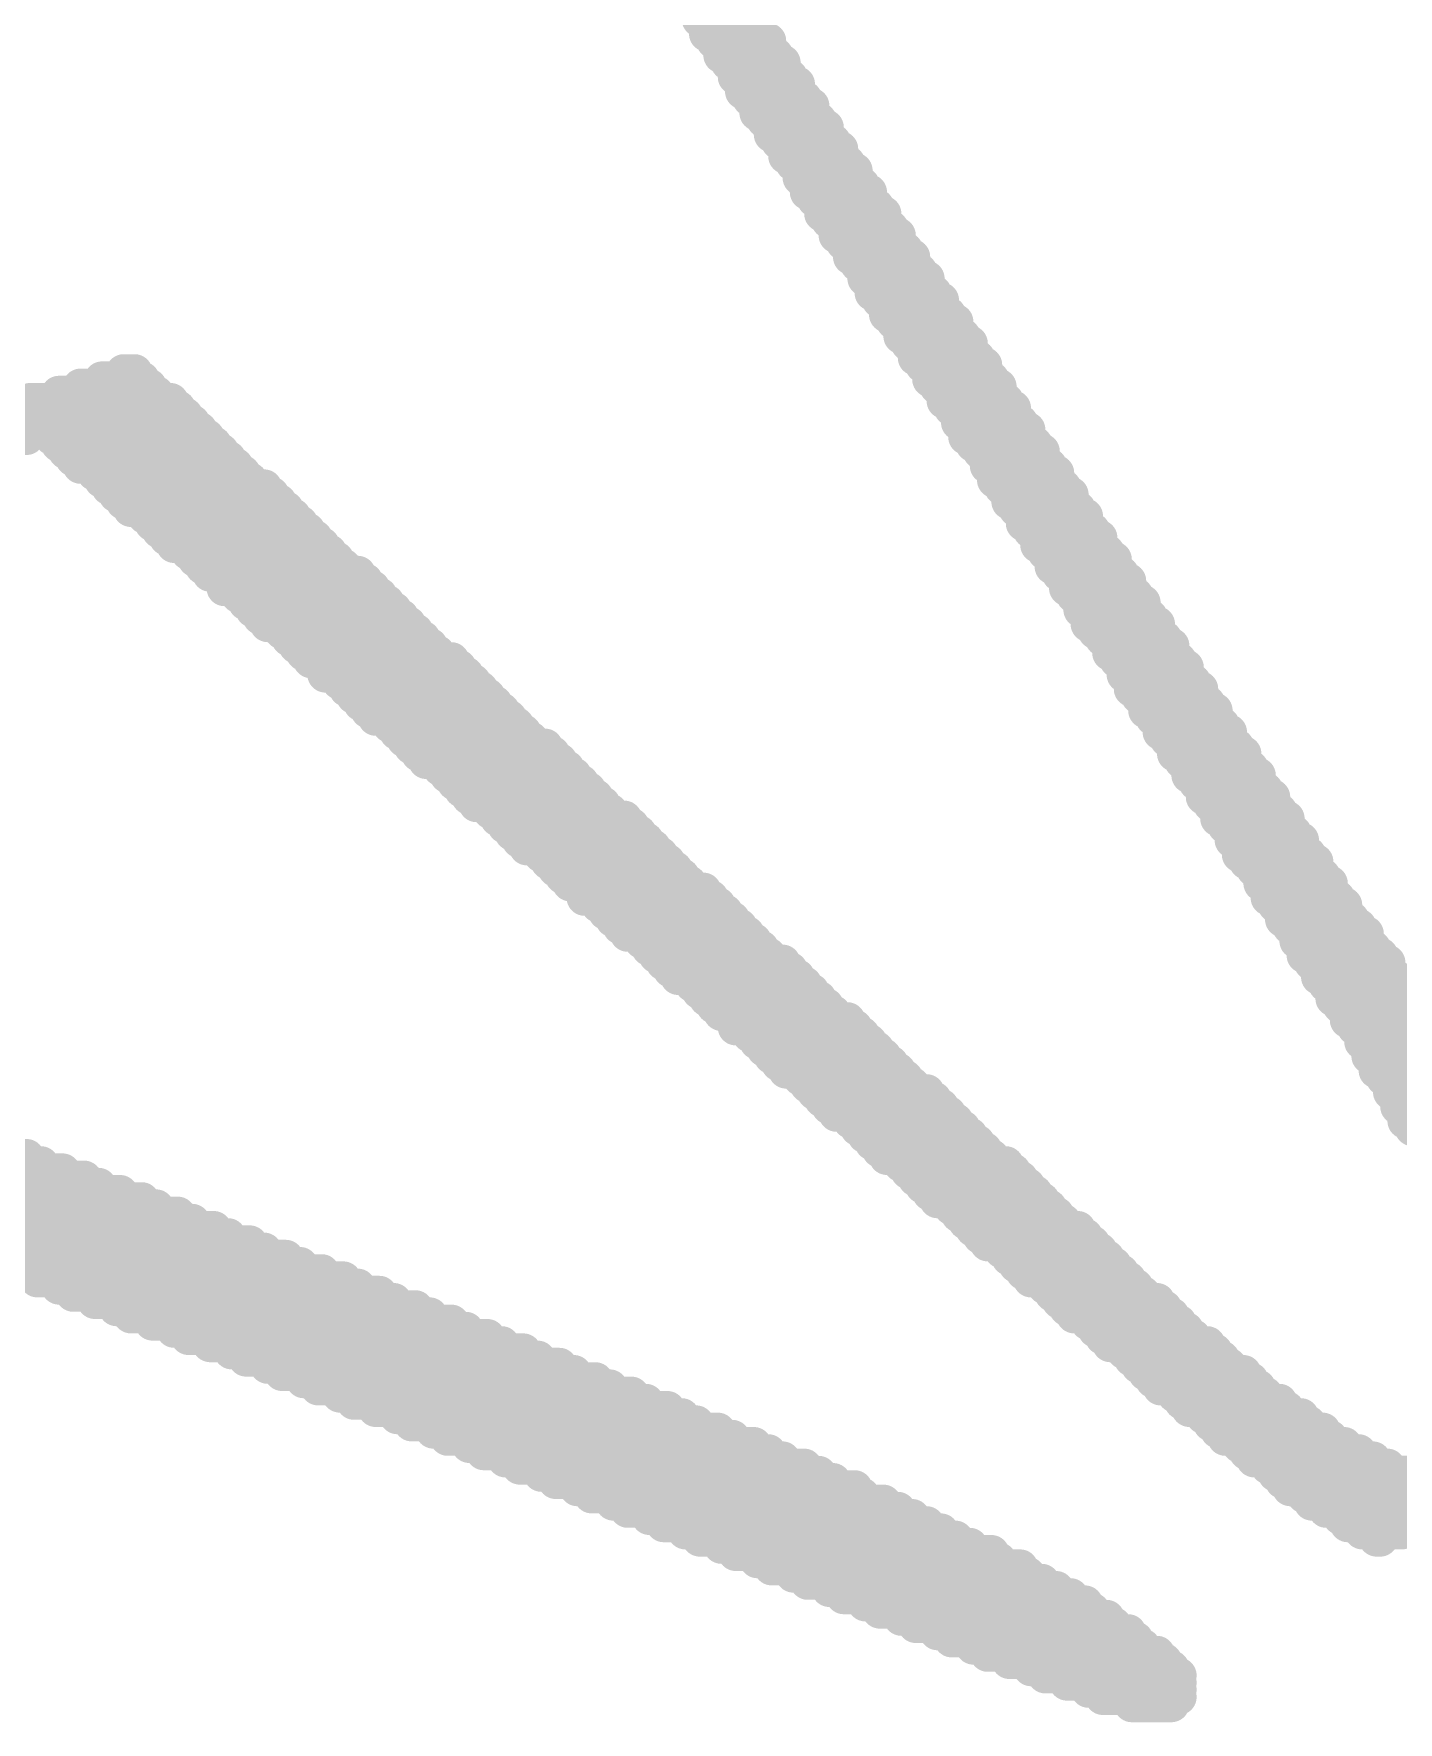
# Model space of a CAD drawing. Extents: x 0 to 127, y 0 to 167.
# Drawn here: x 46.934 to 48.859, y 102.194 to 104.577 of the extents above; entities that cross this region are included whole.
import ezdxf

# ---------------------------------------------------------------- set-up
doc = ezdxf.new("R2010")
doc.units = 0
doc.layers.add('2D_LINE_126', color=222, linetype='CONTINUOUS')

# ---------------------------------------------------------------- blocks, each defined once
blk = doc.blocks.new('SMOOTH_0$0508')
at = {"const_width": 0.0254}
blk.add_lwpolyline([(-0.0127, 0, 1), (0.0127, 0, 1)], format="xyb", close=True, dxfattribs=at)
blk = doc.blocks.new('DRAWING_3017')
at = {"layer": '2D_LINE_126', "const_width": 0.0508}
for points in [[(1.89992, 11.8872), (1.97612, 11.8872)], [(1.91008, 11.87704), (1.97612, 11.87704)], [(1.91008, 11.86688), (1.98628, 11.86688)], [(1.92024, 11.85672), (1.99644, 11.85672)], [(1.9304, 11.84656), (1.99644, 11.84656)], [(1.9304, 11.8364), (2.0066, 11.8364)], [(1.94056, 11.82624), (2.01676, 11.82624)], [(1.95072, 11.81608), (2.01676, 11.81608)], [(1.95072, 11.80592), (2.02692, 11.80592)], [(1.96088, 11.79576), (2.03708, 11.79576)], [(1.96088, 11.7856), (2.03708, 11.7856)], [(1.97104, 11.77544), (2.04724, 11.77544)], [(1.9812, 11.76528), (2.0574, 11.76528)], [(1.9812, 11.75512), (2.0574, 11.75512)], [(1.99136, 11.74496), (2.06756, 11.74496)], [(2.00152, 11.7348), (2.07772, 11.7348)], [(2.00152, 11.72464), (2.07772, 11.72464)], [(2.01168, 11.71448), (2.08788, 11.71448)], [(2.02184, 11.70432), (2.09804, 11.70432)], [(2.02184, 11.69416), (2.09804, 11.69416)], [(2.032, 11.684), (2.1082, 11.684)], [(2.04216, 11.67384), (2.11836, 11.67384)], [(2.04216, 11.66368), (2.11836, 11.66368)], [(2.05232, 11.65352), (2.12852, 11.65352)], [(2.05232, 11.64336), (2.13868, 11.64336)], [(2.06248, 11.6332), (2.13868, 11.6332)], [(2.07264, 11.62304), (2.14884, 11.62304)], [(2.07264, 11.61288), (2.159, 11.61288)], [(2.0828, 11.60272), (2.159, 11.60272)], [(2.09296, 11.59256), (2.16916, 11.59256)], [(2.09296, 11.5824), (2.17932, 11.5824)], [(2.10312, 11.57224), (2.17932, 11.57224)], [(2.11328, 11.56208), (2.18948, 11.56208)], [(2.11328, 11.55192), (2.19964, 11.55192)], [(2.12344, 11.54176), (2.19964, 11.54176)], [(2.1336, 11.5316), (2.2098, 11.5316)], [(2.1336, 11.52144), (2.21996, 11.52144)], [(2.14376, 11.51128), (2.21996, 11.51128)], [(2.14376, 11.50112), (2.23012, 11.50112)], [(2.15392, 11.49096), (2.24028, 11.49096)], [(2.16408, 11.4808), (2.24028, 11.4808)], [(2.16408, 11.47064), (2.25044, 11.47064)], [(2.17424, 11.46048), (2.2606, 11.46048)], [(2.1844, 11.45032), (2.2606, 11.45032)], [(2.1844, 11.44016), (2.27076, 11.44016)], [(2.19456, 11.43), (2.28092, 11.43)], [(2.20472, 11.41984), (2.28092, 11.41984)], [(1.08712, 11.38936), (1.10236, 11.38936)], [(2.20472, 11.40968), (2.29108, 11.40968)], [(2.21488, 11.39952), (2.30124, 11.39952)], [(2.22504, 11.38936), (2.30124, 11.38936)], [(1.02616, 11.36904), (1.12268, 11.36904)], [(1.05664, 11.3792), (1.11252, 11.3792)], [(2.22504, 11.3792), (2.3114, 11.3792)], [(2.2352, 11.36904), (2.32156, 11.36904)], [(0.95504, 11.34872), (1.15316, 11.34872)], [(0.99568, 11.35888), (1.13284, 11.35888)], [(2.24536, 11.35888), (2.32156, 11.35888)], [(2.24536, 11.34872), (2.33172, 11.34872)], [(0.17272, 11.31824), (1.18364, 11.31824)], [(0.83312, 11.3284), (1.17348, 11.3284)], [(0.9144, 11.33856), (1.16332, 11.33856)], [(2.25552, 11.33856), (2.34188, 11.33856)], [(2.26568, 11.3284), (2.34188, 11.3284)], [(2.26568, 11.31824), (2.35204, 11.31824)], [(0.2032, 11.30808), (1.1938, 11.30808)], [(0.23368, 11.29792), (0.94996, 11.29792)], [(0.98552, 11.29792), (1.20396, 11.29792)], [(2.27584, 11.30808), (2.3622, 11.30808)], [(2.27584, 11.29792), (2.3622, 11.29792)], [(0.99568, 11.28776), (1.21412, 11.28776)], [(1.00584, 11.2776), (1.22428, 11.2776)], [(2.286, 11.28776), (2.37236, 11.28776)], [(2.29616, 11.2776), (2.38252, 11.2776)], [(1.016, 11.26744), (1.23444, 11.26744)], [(1.02616, 11.25728), (1.2446, 11.25728)], [(1.04648, 11.24712), (1.25476, 11.24712)], [(2.30632, 11.26744), (2.38252, 11.26744)], [(2.30632, 11.25728), (2.39268, 11.25728)], [(2.31648, 11.24712), (2.40284, 11.24712)], [(1.05664, 11.23696), (1.26492, 11.23696)], [(1.0668, 11.2268), (1.28524, 11.2268)], [(2.31648, 11.23696), (2.40284, 11.23696)], [(2.32664, 11.2268), (2.413, 11.2268)], [(1.07696, 11.21664), (1.2954, 11.21664)], [(1.08712, 11.20648), (1.30556, 11.20648)], [(1.09728, 11.19632), (1.31572, 11.19632)], [(2.3368, 11.21664), (2.42316, 11.21664)], [(2.3368, 11.20648), (2.42316, 11.20648)], [(2.34696, 11.19632), (2.43332, 11.19632)], [(1.1176, 11.18616), (1.32588, 11.18616)], [(1.12776, 11.176), (1.33604, 11.176)], [(2.35712, 11.18616), (2.44348, 11.18616)], [(2.35712, 11.176), (2.44348, 11.176)], [(1.13792, 11.16584), (1.3462, 11.16584)], [(1.14808, 11.15568), (1.35636, 11.15568)], [(2.36728, 11.16584), (2.45364, 11.16584)], [(2.37744, 11.15568), (2.4638, 11.15568)], [(1.15824, 11.14552), (1.36652, 11.14552)], [(1.17856, 11.13536), (1.37668, 11.13536)], [(1.18872, 11.1252), (1.38684, 11.1252)], [(2.37744, 11.14552), (2.4638, 11.14552)], [(2.3876, 11.13536), (2.47396, 11.13536)], [(2.39776, 11.1252), (2.48412, 11.1252)], [(1.19888, 11.11504), (1.397, 11.11504)], [(1.20904, 11.10488), (1.41732, 11.10488)], [(2.39776, 11.11504), (2.48412, 11.11504)], [(2.40792, 11.10488), (2.49428, 11.10488)], [(1.22936, 11.09472), (1.42748, 11.09472)], [(1.22936, 11.08456), (1.43764, 11.08456)], [(2.41808, 11.09472), (2.50444, 11.09472)], [(2.41808, 11.08456), (2.50444, 11.08456)], [(1.24968, 11.0744), (1.4478, 11.0744)], [(1.25984, 11.06424), (1.45796, 11.06424)], [(1.27, 11.05408), (1.46812, 11.05408)], [(2.42824, 11.0744), (2.5146, 11.0744)], [(2.4384, 11.06424), (2.52476, 11.06424)], [(2.4384, 11.05408), (2.52476, 11.05408)], [(1.28016, 11.04392), (1.47828, 11.04392)], [(1.29032, 11.03376), (1.48844, 11.03376)], [(2.44856, 11.04392), (2.53492, 11.04392)], [(2.44856, 11.03376), (2.54508, 11.03376)], [(1.31064, 11.0236), (1.4986, 11.0236)], [(1.3208, 11.01344), (1.50876, 11.01344)], [(2.45872, 11.0236), (2.54508, 11.0236)], [(2.46888, 11.01344), (2.55524, 11.01344)], [(1.33096, 11.00328), (1.51892, 11.00328)], [(1.34112, 10.99312), (1.52908, 10.99312)], [(1.35128, 10.98296), (1.5494, 10.98296)], [(2.47904, 11.00328), (2.5654, 11.00328)], [(2.47904, 10.99312), (2.5654, 10.99312)], [(2.4892, 10.98296), (2.57556, 10.98296)], [(1.3716, 10.9728), (1.55956, 10.9728)], [(1.3716, 10.96264), (1.56972, 10.96264)], [(2.49936, 10.9728), (2.58572, 10.9728)], [(2.49936, 10.96264), (2.58572, 10.96264)], [(1.39192, 10.95248), (1.57988, 10.95248)], [(1.40208, 10.94232), (1.59004, 10.94232)], [(2.50952, 10.95248), (2.59588, 10.95248)], [(2.50952, 10.94232), (2.60604, 10.94232)], [(1.41224, 10.93216), (1.6002, 10.93216)], [(1.4224, 10.922), (1.61036, 10.922)], [(1.43256, 10.91184), (1.62052, 10.91184)], [(2.51968, 10.93216), (2.60604, 10.93216)], [(2.52984, 10.922), (2.6162, 10.922)], [(2.52984, 10.91184), (2.62636, 10.91184)], [(1.44272, 10.90168), (1.63068, 10.90168)], [(1.46304, 10.89152), (1.64084, 10.89152)], [(2.54, 10.90168), (2.62636, 10.90168)], [(2.55016, 10.89152), (2.63652, 10.89152)], [(1.4732, 10.88136), (1.651, 10.88136)], [(1.48336, 10.8712), (1.66116, 10.8712)], [(2.55016, 10.88136), (2.64668, 10.88136)], [(2.56032, 10.8712), (2.64668, 10.8712)], [(1.49352, 10.86104), (1.68148, 10.86104)], [(1.50368, 10.85088), (1.69164, 10.85088)], [(1.51384, 10.84072), (1.7018, 10.84072)], [(2.57048, 10.86104), (2.65684, 10.86104)], [(2.57048, 10.85088), (2.667, 10.85088)], [(2.58064, 10.84072), (2.667, 10.84072)], [(1.53416, 10.83056), (1.71196, 10.83056)], [(1.54432, 10.8204), (1.72212, 10.8204)], [(2.5908, 10.83056), (2.67716, 10.83056)], [(2.5908, 10.8204), (2.68732, 10.8204)], [(1.55448, 10.81024), (1.73228, 10.81024)], [(1.56464, 10.80008), (1.74244, 10.80008)], [(2.60096, 10.81024), (2.68732, 10.81024)], [(2.61112, 10.80008), (2.69748, 10.80008)], [(1.5748, 10.78992), (1.7526, 10.78992)], [(1.58496, 10.77976), (1.76276, 10.77976)], [(1.60528, 10.7696), (1.77292, 10.7696)], [(2.61112, 10.78992), (2.70764, 10.78992)], [(2.62128, 10.77976), (2.70764, 10.77976)], [(2.63144, 10.7696), (2.7178, 10.7696)], [(1.61544, 10.75944), (1.79324, 10.75944)], [(1.6256, 10.74928), (1.8034, 10.74928)], [(2.63144, 10.75944), (2.72796, 10.75944)], [(2.6416, 10.74928), (2.72796, 10.74928)], [(1.63576, 10.73912), (1.81356, 10.73912)], [(1.64592, 10.72896), (1.82372, 10.72896)], [(2.65176, 10.73912), (2.73812, 10.73912)], [(2.65176, 10.72896), (2.74828, 10.72896)], [(1.65608, 10.7188), (1.83388, 10.7188)], [(1.6764, 10.70864), (1.84404, 10.70864)], [(1.68656, 10.69848), (1.8542, 10.69848)], [(2.66192, 10.7188), (2.74828, 10.7188)], [(2.66192, 10.70864), (2.75844, 10.70864)], [(2.67208, 10.69848), (2.7686, 10.69848)], [(1.69672, 10.68832), (1.86436, 10.68832)], [(1.70688, 10.67816), (1.87452, 10.67816)], [(2.68224, 10.68832), (2.7686, 10.68832)], [(2.6924, 10.67816), (2.77876, 10.67816)], [(1.71704, 10.668), (1.88468, 10.668)], [(1.73736, 10.65784), (1.905, 10.65784)], [(2.6924, 10.668), (2.78892, 10.668)], [(2.70256, 10.65784), (2.78892, 10.65784)], [(1.73736, 10.64768), (1.91516, 10.64768)], [(1.75768, 10.63752), (1.92532, 10.63752)], [(1.76784, 10.62736), (1.93548, 10.62736)], [(2.70256, 10.64768), (2.79908, 10.64768)], [(2.71272, 10.63752), (2.80924, 10.63752)], [(2.72288, 10.62736), (2.80924, 10.62736)], [(1.778, 10.6172), (1.94564, 10.6172)], [(1.78816, 10.60704), (1.9558, 10.60704)], [(2.72288, 10.6172), (2.8194, 10.6172)], [(2.73304, 10.60704), (2.82956, 10.60704)], [(1.79832, 10.59688), (1.96596, 10.59688)], [(1.81864, 10.58672), (1.97612, 10.58672)], [(2.7432, 10.59688), (2.83972, 10.59688)], [(2.7432, 10.58672), (2.83972, 10.58672)], [(1.8288, 10.57656), (1.98628, 10.57656)], [(1.83896, 10.5664), (1.99644, 10.5664)], [(1.84912, 10.55624), (2.01676, 10.55624)], [(2.75336, 10.57656), (2.84988, 10.57656)], [(2.75336, 10.5664), (2.86004, 10.5664)], [(2.76352, 10.55624), (2.8702, 10.55624)], [(1.85928, 10.54608), (2.02692, 10.54608)], [(1.86944, 10.53592), (2.03708, 10.53592)], [(2.77368, 10.54608), (2.8702, 10.54608)], [(2.77368, 10.53592), (2.88036, 10.53592)], [(1.88976, 10.52576), (2.04724, 10.52576)], [(1.89992, 10.5156), (2.0574, 10.5156)], [(1.91008, 10.50544), (2.06756, 10.50544)], [(2.78384, 10.52576), (2.89052, 10.52576)], [(2.794, 10.5156), (2.90068, 10.5156)], [(2.794, 10.50544), (2.90068, 10.50544)], [(1.92024, 10.49528), (2.07772, 10.49528)], [(1.9304, 10.48512), (2.08788, 10.48512)], [(2.80416, 10.49528), (2.91084, 10.49528)], [(2.81432, 10.48512), (2.921, 10.48512)], [(1.95072, 10.47496), (2.1082, 10.47496)], [(1.95072, 10.4648), (2.11836, 10.4648)], [(2.81432, 10.47496), (2.93116, 10.47496)], [(2.82448, 10.4648), (2.93116, 10.4648)], [(1.97104, 10.45464), (2.12852, 10.45464)], [(1.9812, 10.44448), (2.13868, 10.44448)], [(1.99136, 10.43432), (2.14884, 10.43432)], [(2.83464, 10.45464), (2.94132, 10.45464)], [(2.83464, 10.44448), (2.95148, 10.44448)], [(2.8448, 10.43432), (2.96164, 10.43432)], [(2.00152, 10.42416), (2.159, 10.42416)], [(2.01168, 10.414), (2.16916, 10.414)], [(2.8448, 10.42416), (2.9718, 10.42416)], [(2.85496, 10.414), (2.9718, 10.414)], [(2.02184, 10.40384), (2.17932, 10.40384)], [(2.04216, 10.39368), (2.18948, 10.39368)], [(2.85496, 10.40384), (2.98196, 10.40384)], [(2.86512, 10.39368), (2.99212, 10.39368)], [(2.05232, 10.38352), (2.19964, 10.38352)], [(2.06248, 10.37336), (2.21996, 10.37336)], [(2.07264, 10.3632), (2.23012, 10.3632)], [(2.87528, 10.38352), (3.00228, 10.38352)], [(2.87528, 10.37336), (3.01244, 10.37336)], [(2.88544, 10.3632), (3.01244, 10.3632)], [(2.0828, 10.35304), (2.24028, 10.35304)], [(2.09296, 10.34288), (2.25044, 10.34288)], [(2.88544, 10.35304), (3.0226, 10.35304)], [(2.8956, 10.34288), (3.03276, 10.34288)], [(2.11328, 10.33272), (2.2606, 10.33272)], [(2.12344, 10.32256), (2.27076, 10.32256)], [(2.8956, 10.33272), (3.04292, 10.33272)], [(2.90576, 10.32256), (3.05308, 10.32256)], [(2.1336, 10.3124), (2.28092, 10.3124)], [(2.14376, 10.30224), (2.29108, 10.30224)], [(2.15392, 10.29208), (2.30124, 10.29208)], [(0.49784, 10.28192), (0.94996, 10.28192)], [(0.52832, 10.27176), (0.97028, 10.27176)], [(2.16408, 10.28192), (2.3114, 10.28192)], [(2.1844, 10.27176), (2.33172, 10.27176)], [(0.5588, 10.2616), (1.00076, 10.2616)], [(0.57912, 10.25144), (1.03124, 10.25144)], [(2.19456, 10.2616), (2.34188, 10.2616)], [(2.20472, 10.25144), (2.35204, 10.25144)], [(0.6096, 10.24128), (1.05156, 10.24128)], [(0.64008, 10.23112), (1.08204, 10.23112)], [(0.6604, 10.22096), (1.11252, 10.22096)], [(2.21488, 10.24128), (2.3622, 10.24128)], [(2.22504, 10.23112), (2.37236, 10.23112)], [(2.2352, 10.22096), (2.38252, 10.22096)], [(0.69088, 10.2108), (1.13284, 10.2108)], [(0.72136, 10.20064), (1.16332, 10.20064)], [(2.25552, 10.2108), (2.39268, 10.2108)], [(2.26568, 10.20064), (2.40284, 10.20064)], [(0.74168, 10.19048), (1.18364, 10.19048)], [(0.77216, 10.18032), (1.21412, 10.18032)], [(2.27584, 10.19048), (2.413, 10.19048)], [(2.286, 10.18032), (2.43332, 10.18032)], [(0.80264, 10.17016), (1.23444, 10.17016)], [(0.83312, 10.16), (1.26492, 10.16)], [(0.85344, 10.14984), (1.28524, 10.14984)], [(2.29616, 10.17016), (2.44348, 10.17016)], [(2.30632, 10.16), (2.45364, 10.16)], [(2.32664, 10.14984), (2.4638, 10.14984)], [(0.88392, 10.13968), (1.31572, 10.13968)], [(0.90424, 10.12952), (1.33604, 10.12952)], [(2.3368, 10.13968), (2.47396, 10.13968)], [(2.34696, 10.12952), (2.48412, 10.12952)], [(0.93472, 10.11936), (1.36652, 10.11936)], [(0.9652, 10.1092), (1.397, 10.1092)], [(2.35712, 10.11936), (2.49428, 10.11936)], [(2.36728, 10.1092), (2.50444, 10.1092)], [(0.99568, 10.09904), (1.41732, 10.09904)], [(1.016, 10.08888), (1.4478, 10.08888)], [(1.04648, 10.07872), (1.46812, 10.07872)], [(2.3876, 10.09904), (2.5146, 10.09904)], [(2.39776, 10.08888), (2.52476, 10.08888)], [(2.40792, 10.07872), (2.54508, 10.07872)], [(1.07696, 10.06856), (1.4986, 10.06856)], [(1.09728, 10.0584), (1.51892, 10.0584)], [(2.41808, 10.06856), (2.55524, 10.06856)], [(2.42824, 10.0584), (2.5654, 10.0584)], [(1.12776, 10.04824), (1.5494, 10.04824)], [(1.15824, 10.03808), (1.56972, 10.03808)], [(2.44856, 10.04824), (2.57556, 10.04824)], [(2.45872, 10.03808), (2.58572, 10.03808)], [(1.17856, 10.02792), (1.6002, 10.02792)], [(1.20904, 10.01776), (1.62052, 10.01776)], [(1.23952, 10.0076), (1.651, 10.0076)], [(2.46888, 10.02792), (2.59588, 10.02792)], [(2.47904, 10.01776), (2.6162, 10.01776)], [(2.49936, 10.0076), (2.62636, 10.0076)], [(1.25984, 9.99744), (1.67132, 9.99744)], [(1.29032, 9.98728), (1.7018, 9.98728)], [(2.50952, 9.99744), (2.63652, 9.99744)], [(2.51968, 9.98728), (2.64668, 9.98728)], [(1.31064, 9.97712), (1.72212, 9.97712)], [(1.34112, 9.96696), (1.7526, 9.96696)], [(2.52984, 9.97712), (2.667, 9.97712)], [(2.54, 9.96696), (2.67716, 9.96696)], [(1.36144, 9.9568), (1.77292, 9.9568)], [(1.39192, 9.94664), (1.8034, 9.94664)], [(1.41224, 9.93648), (1.82372, 9.93648)], [(2.55016, 9.9568), (2.68732, 9.9568)], [(2.57048, 9.94664), (2.69748, 9.94664)], [(2.58064, 9.93648), (2.7178, 9.93648)], [(1.44272, 9.92632), (1.8542, 9.92632)], [(1.4732, 9.91616), (1.87452, 9.91616)], [(2.5908, 9.92632), (2.72796, 9.92632)], [(2.61112, 9.91616), (2.74828, 9.91616)], [(1.49352, 9.906), (1.89484, 9.906)], [(1.524, 9.89584), (1.92532, 9.89584)], [(2.62128, 9.906), (2.75844, 9.906)], [(2.63144, 9.89584), (2.77876, 9.89584)], [(1.54432, 9.88568), (1.94564, 9.88568)], [(1.5748, 9.87552), (1.97612, 9.87552)], [(1.59512, 9.86536), (1.99644, 9.86536)], [(2.6416, 9.88568), (2.78892, 9.88568)], [(2.66192, 9.87552), (2.80924, 9.87552)], [(2.67208, 9.86536), (2.82956, 9.86536)], [(1.6256, 9.8552), (2.01676, 9.8552)], [(1.64592, 9.84504), (2.04724, 9.84504)], [(2.68224, 9.8552), (2.84988, 9.8552)], [(2.70256, 9.84504), (2.8702, 9.84504)], [(1.6764, 9.83488), (2.06756, 9.83488)], [(1.69672, 9.82472), (2.08788, 9.82472)], [(1.7272, 9.81456), (2.11836, 9.81456)], [(2.71272, 9.83488), (2.91084, 9.83488)], [(2.72288, 9.82472), (3.01244, 9.82472)], [(2.73304, 9.81456), (2.99212, 9.81456)], [(1.74752, 9.8044), (2.12852, 9.8044)], [(1.778, 9.79424), (2.159, 9.79424)], [(2.75336, 9.8044), (2.98196, 9.8044)], [(2.76352, 9.79424), (2.96164, 9.79424)], [(1.79832, 9.78408), (2.17932, 9.78408)], [(1.8288, 9.77392), (2.19964, 9.77392)], [(2.78384, 9.78408), (2.95148, 9.78408)], [(2.80416, 9.77392), (2.93116, 9.77392)], [(1.84912, 9.76376), (2.21996, 9.76376)], [(1.8796, 9.7536), (2.24028, 9.7536)], [(1.89992, 9.74344), (2.2606, 9.74344)], [(2.81432, 9.76376), (2.91084, 9.76376)], [(2.83464, 9.7536), (2.89052, 9.7536)], [(2.85496, 9.74344), (2.86004, 9.74344)], [(1.9304, 9.73328), (2.28092, 9.73328)], [(1.95072, 9.72312), (2.3114, 9.72312)], [(1.9812, 9.71296), (2.32156, 9.71296)], [(2.00152, 9.7028), (2.35204, 9.7028)], [(2.032, 9.69264), (2.3622, 9.69264)], [(2.05232, 9.68248), (2.38252, 9.68248)], [(2.0828, 9.67232), (2.40284, 9.67232)], [(2.10312, 9.66216), (2.42316, 9.66216)], [(2.1336, 9.652), (2.44348, 9.652)], [(2.15392, 9.64184), (2.45364, 9.64184)], [(2.1844, 9.63168), (2.47396, 9.63168)], [(2.20472, 9.62152), (2.48412, 9.62152)], [(2.2352, 9.61136), (2.50444, 9.61136)], [(2.25552, 9.6012), (2.5146, 9.6012)], [(2.286, 9.59104), (2.52476, 9.59104)], [(2.30632, 9.58088), (2.54508, 9.58088)], [(2.3368, 9.57072), (2.55524, 9.57072)], [(2.36728, 9.56056), (2.5654, 9.56056)], [(2.3876, 9.5504), (2.57556, 9.5504)], [(2.41808, 9.54024), (2.57556, 9.54024)], [(2.44856, 9.53008), (2.57556, 9.53008)], [(2.46888, 9.51992), (2.57556, 9.51992)], [(2.50952, 9.50976), (2.5654, 9.50976)]]:
    blk.add_lwpolyline(points, dxfattribs=at)
at = {"layer": '2D_LINE_126'}
for p in [(1.89992, 11.8872), (1.97612, 11.8872), (1.91008, 11.87704), (1.91008, 11.86688), (1.97612, 11.87704), (1.98628, 11.86688), (1.92024, 11.85672), (1.9304, 11.84656), (1.99644, 11.85672), (1.99644, 11.84656), (1.9304, 11.8364), (1.94056, 11.82624), (1.95072, 11.81608), (2.0066, 11.8364), (2.01676, 11.82624), (2.01676, 11.81608), (1.95072, 11.80592), (1.96088, 11.79576), (2.02692, 11.80592), (2.03708, 11.79576), (1.96088, 11.7856), (1.97104, 11.77544), (2.03708, 11.7856), (2.04724, 11.77544), (1.9812, 11.76528), (1.9812, 11.75512), (1.99136, 11.74496), (2.0574, 11.76528), (2.0574, 11.75512), (2.06756, 11.74496), (2.00152, 11.7348), (2.00152, 11.72464), (2.07772, 11.7348), (2.07772, 11.72464), (2.01168, 11.71448), (2.02184, 11.70432), (2.08788, 11.71448), (2.09804, 11.70432), (2.02184, 11.69416), (2.032, 11.684), (2.04216, 11.67384), (2.09804, 11.69416), (2.1082, 11.684), (2.11836, 11.67384), (2.04216, 11.66368), (2.05232, 11.65352), (2.11836, 11.66368), (2.12852, 11.65352), (2.05232, 11.64336), (2.06248, 11.6332), (2.13868, 11.64336), (2.13868, 11.6332), (2.07264, 11.62304), (2.07264, 11.61288), (2.0828, 11.60272), (2.14884, 11.62304), (2.159, 11.61288), (2.159, 11.60272), (2.09296, 11.59256), (2.09296, 11.5824), (2.16916, 11.59256), (2.17932, 11.5824), (2.10312, 11.57224), (2.11328, 11.56208), (2.17932, 11.57224), (2.18948, 11.56208), (2.11328, 11.55192), (2.12344, 11.54176), (2.1336, 11.5316), (2.19964, 11.55192), (2.19964, 11.54176), (2.2098, 11.5316), (2.1336, 11.52144), (2.14376, 11.51128), (2.21996, 11.52144), (2.21996, 11.51128), (2.14376, 11.50112), (2.15392, 11.49096), (2.23012, 11.50112), (2.24028, 11.49096), (2.16408, 11.4808), (2.16408, 11.47064), (2.17424, 11.46048), (2.24028, 11.4808), (2.25044, 11.47064), (2.2606, 11.46048), (2.1844, 11.45032), (2.1844, 11.44016), (2.2606, 11.45032), (2.27076, 11.44016), (2.19456, 11.43), (2.20472, 11.41984), (2.28092, 11.43), (2.28092, 11.41984), (1.08712, 11.38936), (1.10236, 11.38936), (2.20472, 11.40968), (2.21488, 11.39952), (2.22504, 11.38936), (2.29108, 11.40968), (2.30124, 11.39952), (2.30124, 11.38936), (1.02616, 11.36904), (1.05664, 11.3792), (1.11252, 11.3792), (1.12268, 11.36904), (2.22504, 11.3792), (2.2352, 11.36904), (2.3114, 11.3792), (2.32156, 11.36904), (0.95504, 11.34872), (0.99568, 11.35888), (1.13284, 11.35888), (1.15316, 11.34872), (2.24536, 11.35888), (2.24536, 11.34872), (2.32156, 11.35888), (2.33172, 11.34872), (1.16332, 11.33856), (1.17348, 11.3284), (1.18364, 11.31824), (2.25552, 11.33856), (2.26568, 11.3284), (2.26568, 11.31824), (2.34188, 11.33856), (2.34188, 11.3284), (2.35204, 11.31824), (0.94996, 11.29792), (0.98552, 11.29792), (1.1938, 11.30808), (1.20396, 11.29792), (2.27584, 11.30808), (2.27584, 11.29792), (2.3622, 11.30808), (2.3622, 11.29792), (0.99568, 11.28776), (1.00584, 11.2776), (1.21412, 11.28776), (1.22428, 11.2776), (2.286, 11.28776), (2.29616, 11.2776), (2.37236, 11.28776), (2.38252, 11.2776), (1.016, 11.26744), (1.02616, 11.25728), (1.04648, 11.24712), (1.23444, 11.26744), (1.2446, 11.25728), (1.25476, 11.24712), (2.30632, 11.26744), (2.30632, 11.25728), (2.31648, 11.24712), (2.38252, 11.26744), (2.39268, 11.25728), (2.40284, 11.24712), (1.05664, 11.23696), (1.0668, 11.2268), (1.26492, 11.23696), (1.28524, 11.2268), (2.31648, 11.23696), (2.32664, 11.2268), (2.40284, 11.23696), (2.413, 11.2268), (1.07696, 11.21664), (1.08712, 11.20648), (1.09728, 11.19632), (1.2954, 11.21664), (1.30556, 11.20648), (1.31572, 11.19632), (2.3368, 11.21664), (2.3368, 11.20648), (2.34696, 11.19632), (2.42316, 11.21664), (2.42316, 11.20648), (2.43332, 11.19632), (1.1176, 11.18616), (1.12776, 11.176), (1.32588, 11.18616), (1.33604, 11.176), (2.35712, 11.18616), (2.35712, 11.176), (2.44348, 11.18616), (2.44348, 11.176), (1.13792, 11.16584), (1.14808, 11.15568), (1.3462, 11.16584), (1.35636, 11.15568), (2.36728, 11.16584), (2.37744, 11.15568), (2.45364, 11.16584), (2.4638, 11.15568), (1.15824, 11.14552), (1.17856, 11.13536), (1.18872, 11.1252), (1.36652, 11.14552), (1.37668, 11.13536), (1.38684, 11.1252), (2.37744, 11.14552), (2.3876, 11.13536), (2.39776, 11.1252), (2.4638, 11.14552), (2.47396, 11.13536), (2.48412, 11.1252), (1.19888, 11.11504), (1.20904, 11.10488), (1.397, 11.11504), (1.41732, 11.10488), (2.39776, 11.11504), (2.40792, 11.10488), (2.48412, 11.11504), (2.49428, 11.10488), (1.22936, 11.09472), (1.22936, 11.08456), (1.42748, 11.09472), (1.43764, 11.08456), (2.41808, 11.09472), (2.41808, 11.08456), (2.50444, 11.09472), (2.50444, 11.08456), (1.24968, 11.0744), (1.25984, 11.06424), (1.27, 11.05408), (1.4478, 11.0744), (1.45796, 11.06424), (1.46812, 11.05408), (2.42824, 11.0744), (2.4384, 11.06424), (2.4384, 11.05408), (2.5146, 11.0744), (2.52476, 11.06424), (2.52476, 11.05408), (1.28016, 11.04392), (1.29032, 11.03376), (1.47828, 11.04392), (1.48844, 11.03376), (2.44856, 11.04392), (2.44856, 11.03376), (2.53492, 11.04392), (2.54508, 11.03376), (1.31064, 11.0236), (1.3208, 11.01344), (1.4986, 11.0236), (1.50876, 11.01344), (2.45872, 11.0236), (2.46888, 11.01344), (2.54508, 11.0236), (2.55524, 11.01344), (1.33096, 11.00328), (1.34112, 10.99312), (1.35128, 10.98296), (1.51892, 11.00328), (1.52908, 10.99312), (1.5494, 10.98296), (2.47904, 11.00328), (2.47904, 10.99312), (2.4892, 10.98296), (2.5654, 11.00328), (2.5654, 10.99312), (2.57556, 10.98296), (1.3716, 10.9728), (1.3716, 10.96264), (1.55956, 10.9728), (1.56972, 10.96264), (2.49936, 10.9728), (2.49936, 10.96264), (2.58572, 10.9728), (2.58572, 10.96264), (1.39192, 10.95248), (1.40208, 10.94232), (1.57988, 10.95248), (1.59004, 10.94232), (2.50952, 10.95248), (2.50952, 10.94232), (2.59588, 10.95248), (2.60604, 10.94232), (1.41224, 10.93216), (1.4224, 10.922), (1.43256, 10.91184), (1.6002, 10.93216), (1.61036, 10.922), (1.62052, 10.91184), (2.51968, 10.93216), (2.52984, 10.922), (2.52984, 10.91184), (2.60604, 10.93216), (2.6162, 10.922), (2.62636, 10.91184), (1.44272, 10.90168), (1.46304, 10.89152), (1.63068, 10.90168), (1.64084, 10.89152), (2.54, 10.90168), (2.55016, 10.89152), (2.62636, 10.90168), (2.63652, 10.89152), (1.4732, 10.88136), (1.48336, 10.8712), (1.651, 10.88136), (1.66116, 10.8712), (2.55016, 10.88136), (2.56032, 10.8712), (2.64668, 10.88136), (2.64668, 10.8712), (1.49352, 10.86104), (1.50368, 10.85088), (1.51384, 10.84072), (1.68148, 10.86104), (1.69164, 10.85088), (1.7018, 10.84072), (2.57048, 10.86104), (2.57048, 10.85088), (2.58064, 10.84072), (2.65684, 10.86104), (2.667, 10.85088), (2.667, 10.84072), (1.53416, 10.83056), (1.54432, 10.8204), (1.71196, 10.83056), (1.72212, 10.8204), (2.5908, 10.83056), (2.5908, 10.8204), (2.67716, 10.83056), (2.68732, 10.8204), (1.55448, 10.81024), (1.56464, 10.80008), (1.73228, 10.81024), (1.74244, 10.80008), (2.60096, 10.81024), (2.61112, 10.80008), (2.68732, 10.81024), (2.69748, 10.80008), (1.5748, 10.78992), (1.58496, 10.77976), (1.60528, 10.7696), (1.7526, 10.78992), (1.76276, 10.77976), (1.77292, 10.7696), (2.61112, 10.78992), (2.62128, 10.77976), (2.63144, 10.7696), (2.70764, 10.78992), (2.70764, 10.77976), (2.7178, 10.7696), (1.61544, 10.75944), (1.6256, 10.74928), (1.79324, 10.75944), (1.8034, 10.74928), (2.63144, 10.75944), (2.6416, 10.74928), (2.72796, 10.75944), (2.72796, 10.74928), (1.63576, 10.73912), (1.64592, 10.72896), (1.81356, 10.73912), (1.82372, 10.72896), (2.65176, 10.73912), (2.65176, 10.72896), (2.73812, 10.73912), (2.74828, 10.72896), (1.65608, 10.7188), (1.6764, 10.70864), (1.68656, 10.69848), (1.83388, 10.7188), (1.84404, 10.70864), (1.8542, 10.69848), (2.66192, 10.7188), (2.66192, 10.70864), (2.67208, 10.69848), (2.74828, 10.7188), (2.75844, 10.70864), (2.7686, 10.69848), (1.69672, 10.68832), (1.70688, 10.67816), (1.86436, 10.68832), (1.87452, 10.67816), (2.68224, 10.68832), (2.6924, 10.67816), (2.7686, 10.68832), (2.77876, 10.67816), (1.71704, 10.668), (1.73736, 10.65784), (1.88468, 10.668), (1.905, 10.65784), (2.6924, 10.668), (2.70256, 10.65784), (2.78892, 10.668), (2.78892, 10.65784), (1.73736, 10.64768), (1.75768, 10.63752), (1.76784, 10.62736), (1.91516, 10.64768), (1.92532, 10.63752), (1.93548, 10.62736), (2.70256, 10.64768), (2.71272, 10.63752), (2.72288, 10.62736), (2.79908, 10.64768), (2.80924, 10.63752), (2.80924, 10.62736), (1.778, 10.6172), (1.78816, 10.60704), (1.94564, 10.6172), (1.9558, 10.60704), (2.72288, 10.6172), (2.73304, 10.60704), (2.8194, 10.6172), (2.82956, 10.60704), (1.79832, 10.59688), (1.81864, 10.58672), (1.96596, 10.59688), (1.97612, 10.58672), (2.7432, 10.59688), (2.7432, 10.58672), (2.83972, 10.59688), (2.83972, 10.58672), (1.8288, 10.57656), (1.83896, 10.5664), (1.84912, 10.55624), (1.98628, 10.57656), (1.99644, 10.5664), (2.01676, 10.55624), (2.75336, 10.57656), (2.75336, 10.5664), (2.76352, 10.55624), (2.84988, 10.57656), (2.86004, 10.5664), (2.8702, 10.55624), (1.85928, 10.54608), (1.86944, 10.53592), (2.02692, 10.54608), (2.03708, 10.53592), (2.77368, 10.54608), (2.77368, 10.53592), (2.8702, 10.54608), (2.88036, 10.53592), (1.88976, 10.52576), (1.89992, 10.5156), (1.91008, 10.50544), (2.04724, 10.52576), (2.0574, 10.5156), (2.06756, 10.50544), (2.78384, 10.52576), (2.794, 10.5156), (2.794, 10.50544), (2.89052, 10.52576), (2.90068, 10.5156), (2.90068, 10.50544), (1.92024, 10.49528), (1.9304, 10.48512), (2.07772, 10.49528), (2.08788, 10.48512), (2.80416, 10.49528), (2.81432, 10.48512), (1.95072, 10.47496), (1.95072, 10.4648), (2.1082, 10.47496), (2.11836, 10.4648), (2.81432, 10.47496), (2.82448, 10.4648), (1.97104, 10.45464), (1.9812, 10.44448), (1.99136, 10.43432), (2.12852, 10.45464), (2.13868, 10.44448), (2.14884, 10.43432), (2.83464, 10.45464), (2.83464, 10.44448), (2.8448, 10.43432), (2.00152, 10.42416), (2.01168, 10.414), (2.159, 10.42416), (2.16916, 10.414), (2.8448, 10.42416), (2.85496, 10.414), (2.02184, 10.40384), (2.04216, 10.39368), (2.17932, 10.40384), (2.18948, 10.39368), (2.85496, 10.40384), (2.86512, 10.39368), (2.05232, 10.38352), (2.06248, 10.37336), (2.07264, 10.3632), (2.19964, 10.38352), (2.21996, 10.37336), (2.23012, 10.3632), (2.87528, 10.38352), (2.87528, 10.37336), (2.88544, 10.3632), (2.0828, 10.35304), (2.09296, 10.34288), (2.24028, 10.35304), (2.25044, 10.34288), (2.88544, 10.35304), (2.8956, 10.34288), (2.11328, 10.33272), (2.12344, 10.32256), (2.2606, 10.33272), (2.27076, 10.32256), (2.8956, 10.33272), (2.90576, 10.32256), (2.1336, 10.3124), (2.14376, 10.30224), (2.15392, 10.29208), (2.28092, 10.3124), (2.29108, 10.30224), (2.30124, 10.29208), (0.94996, 10.28192), (0.97028, 10.27176), (2.16408, 10.28192), (2.1844, 10.27176), (2.3114, 10.28192), (2.33172, 10.27176), (1.00076, 10.2616), (1.03124, 10.25144), (2.19456, 10.2616), (2.20472, 10.25144), (2.34188, 10.2616), (2.35204, 10.25144), (1.05156, 10.24128), (1.08204, 10.23112), (1.11252, 10.22096), (2.21488, 10.24128), (2.22504, 10.23112), (2.2352, 10.22096), (2.3622, 10.24128), (2.37236, 10.23112), (2.38252, 10.22096), (1.13284, 10.2108), (1.16332, 10.20064), (2.25552, 10.2108), (2.26568, 10.20064), (2.39268, 10.2108), (2.40284, 10.20064), (1.18364, 10.19048), (1.21412, 10.18032), (2.27584, 10.19048), (2.286, 10.18032), (2.413, 10.19048), (2.43332, 10.18032), (1.23444, 10.17016), (1.26492, 10.16), (1.28524, 10.14984), (2.29616, 10.17016), (2.30632, 10.16), (2.32664, 10.14984), (2.44348, 10.17016), (2.45364, 10.16), (2.4638, 10.14984), (1.31572, 10.13968), (1.33604, 10.12952), (2.3368, 10.13968), (2.34696, 10.12952), (2.47396, 10.13968), (2.48412, 10.12952), (0.93472, 10.11936), (0.9652, 10.1092), (1.36652, 10.11936), (1.397, 10.1092), (2.35712, 10.11936), (2.36728, 10.1092), (2.49428, 10.11936), (2.50444, 10.1092), (0.99568, 10.09904), (1.016, 10.08888), (1.04648, 10.07872), (1.41732, 10.09904), (1.4478, 10.08888), (1.46812, 10.07872), (2.3876, 10.09904), (2.39776, 10.08888), (2.40792, 10.07872), (2.5146, 10.09904), (2.52476, 10.08888), (2.54508, 10.07872), (1.07696, 10.06856), (1.09728, 10.0584), (1.4986, 10.06856), (1.51892, 10.0584), (2.41808, 10.06856), (2.42824, 10.0584), (2.55524, 10.06856), (2.5654, 10.0584), (1.12776, 10.04824), (1.15824, 10.03808), (1.5494, 10.04824), (1.56972, 10.03808), (2.44856, 10.04824), (2.45872, 10.03808), (2.57556, 10.04824), (2.58572, 10.03808), (1.17856, 10.02792), (1.20904, 10.01776), (1.23952, 10.0076), (1.6002, 10.02792), (1.62052, 10.01776), (1.651, 10.0076), (2.46888, 10.02792), (2.47904, 10.01776), (2.49936, 10.0076), (2.59588, 10.02792), (2.6162, 10.01776), (2.62636, 10.0076), (1.25984, 9.99744), (1.29032, 9.98728), (1.67132, 9.99744), (1.7018, 9.98728), (2.50952, 9.99744), (2.51968, 9.98728), (2.63652, 9.99744), (2.64668, 9.98728), (1.31064, 9.97712), (1.34112, 9.96696), (1.72212, 9.97712), (1.7526, 9.96696), (2.52984, 9.97712), (2.54, 9.96696), (2.667, 9.97712), (2.67716, 9.96696), (1.36144, 9.9568), (1.39192, 9.94664), (1.41224, 9.93648), (1.77292, 9.9568), (1.8034, 9.94664), (1.82372, 9.93648), (2.55016, 9.9568), (2.57048, 9.94664), (2.58064, 9.93648), (2.68732, 9.9568), (2.69748, 9.94664), (2.7178, 9.93648), (1.44272, 9.92632), (1.4732, 9.91616), (1.8542, 9.92632), (1.87452, 9.91616), (2.5908, 9.92632), (2.61112, 9.91616), (2.72796, 9.92632), (2.74828, 9.91616), (1.49352, 9.906), (1.524, 9.89584), (1.89484, 9.906), (1.92532, 9.89584), (2.62128, 9.906), (2.63144, 9.89584), (2.75844, 9.906), (2.77876, 9.89584), (1.54432, 9.88568), (1.5748, 9.87552), (1.59512, 9.86536), (1.94564, 9.88568), (1.97612, 9.87552), (1.99644, 9.86536), (2.6416, 9.88568), (2.66192, 9.87552), (2.67208, 9.86536), (2.78892, 9.88568), (2.80924, 9.87552), (2.82956, 9.86536), (1.6256, 9.8552), (1.64592, 9.84504), (2.01676, 9.8552), (2.04724, 9.84504), (2.68224, 9.8552), (2.70256, 9.84504), (2.84988, 9.8552), (2.8702, 9.84504), (1.6764, 9.83488), (1.69672, 9.82472), (1.7272, 9.81456), (2.06756, 9.83488), (2.08788, 9.82472), (2.11836, 9.81456), (2.71272, 9.83488), (2.72288, 9.82472), (2.73304, 9.81456), (1.74752, 9.8044), (1.778, 9.79424), (2.12852, 9.8044), (2.159, 9.79424), (2.75336, 9.8044), (2.76352, 9.79424), (1.79832, 9.78408), (1.8288, 9.77392), (2.17932, 9.78408), (2.19964, 9.77392), (2.78384, 9.78408), (2.80416, 9.77392), (1.84912, 9.76376), (1.8796, 9.7536), (1.89992, 9.74344), (2.21996, 9.76376), (2.24028, 9.7536), (2.2606, 9.74344), (2.81432, 9.76376), (2.83464, 9.7536), (2.85496, 9.74344), (2.86004, 9.74344), (2.89052, 9.7536), (1.9304, 9.73328), (1.95072, 9.72312), (2.28092, 9.73328), (2.3114, 9.72312), (1.9812, 9.71296), (2.00152, 9.7028), (2.32156, 9.71296), (2.35204, 9.7028), (2.032, 9.69264), (2.05232, 9.68248), (2.0828, 9.67232), (2.3622, 9.69264), (2.38252, 9.68248), (2.40284, 9.67232), (2.10312, 9.66216), (2.1336, 9.652), (2.42316, 9.66216), (2.44348, 9.652), (2.15392, 9.64184), (2.1844, 9.63168), (2.45364, 9.64184), (2.47396, 9.63168), (2.20472, 9.62152), (2.2352, 9.61136), (2.25552, 9.6012), (2.48412, 9.62152), (2.50444, 9.61136), (2.5146, 9.6012), (2.286, 9.59104), (2.30632, 9.58088), (2.52476, 9.59104), (2.54508, 9.58088), (2.3368, 9.57072), (2.36728, 9.56056), (2.55524, 9.57072), (2.5654, 9.56056), (2.3876, 9.5504), (2.41808, 9.54024), (2.44856, 9.53008), (2.57556, 9.5504), (2.57556, 9.54024), (2.57556, 9.53008), (2.46888, 9.51992), (2.50952, 9.50976), (2.5654, 9.50976), (2.57556, 9.51992)]:
    blk.add_blockref('SMOOTH_0$0508', p, dxfattribs=at)

msp = doc.modelspace()

# ---------------------------------------------------------------- block references
msp.add_blockref('DRAWING_3017', (45.974, 92.71))

doc.saveas('drawing.dxf')
